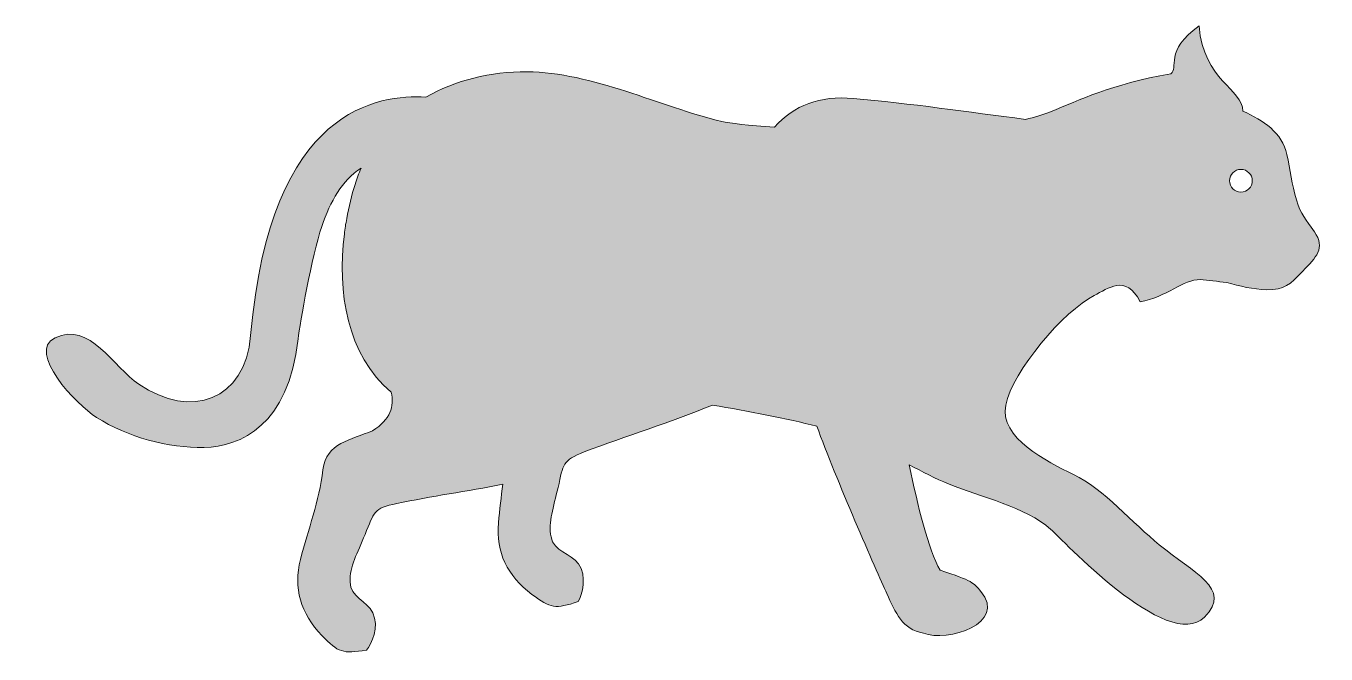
# Model space of a CAD drawing. Header units: inches. Extents: x -2 to 102, y 0 to 50.
import ezdxf

# ---------------------------------------------------------------- set-up
doc = ezdxf.new("R2010")
doc.units = ezdxf.units.IN
doc.header["$MEASUREMENT"] = 0
doc.layers.add('Layer 1', color=7, linetype='Continuous')

msp = doc.modelspace()

# ---------------------------------------------------------------- hatches: boundary and pattern name
at = {"layer": 'Layer 1', "true_color": 0xf28173}
h = msp.add_hatch(color=11, dxfattribs=at)
h.dxf.hatch_style = 2
edge = h.paths.add_edge_path()
edge.add_spline(control_points=[(101.19, 33.54), (100.49, 34.55), (100.12, 34.88), (99.77, 36.08), (99.4, 37.33), (99.26, 38.47), (99, 39.7), (98.62, 41.45), (97.12, 42.44), (95.49, 43.15), (95.49, 44.95), (92.33, 45.58), (91.99, 49.96), (89.17, 48.01), (90.4, 46.53), (89.74, 46.15), (84.89, 45.27), (82.46, 44.06), (80.14, 43.11), (79.57, 42.88), (78.89, 42.68), (78.13, 42.5), (73.59, 43.1), (68.92, 43.77), (64.39, 44.17), (61.74, 44.41), (59.67, 43.64), (58.1, 41.87), (56.06, 42.02), (54.53, 42.19), (53.91, 42.33), (49.02, 43.5), (43.53, 46.28), (38.36, 46.3), (35.46, 46.31), (32.64, 45.63), (30.28, 44.28), (26.61, 44.48), (17.88, 43.59), (16.31, 25.26), (15.86, 20.04), (11.56, 18.55), (7.38, 21.36), (5.38, 22.7), (3.45, 26.42), (0.7, 25.07), (-1.62, 23.94), (2.41, 19.72), (4, 18.72), (6.51, 17.14), (9.72, 16.26), (12.59, 16.32), (15.51, 16.37), (19.35, 18.09), (20.1, 24.98), (20.23, 26.2), (21.19, 31.63), (21.99, 33.96), (22.7, 36.02), (23.57, 37.59), (25.12, 38.61), (24.94, 38.2), (24.77, 37.77), (24.64, 37.31), (24.37, 36.45), (24.15, 35.53), (23.98, 34.58), (23.89, 34.17), (23.83, 33.76), (23.79, 33.36), (23.21, 28.75), (23.98, 23.71), (27.52, 20.73), (27.78, 19.56), (27.48, 18.57), (26.04, 17.65), (24.29, 16.9), (22.35, 16.72), (22.07, 14.53), (21.76, 11.97), (20.92, 9.85), (20.28, 7.36), (19.7, 5.1), (20.29, 3.08), (22, 1.3), (23.31, -0.07), (23.64, -0.15), (25.55, 0.13), (25.97, 0.63), (26.59, 2.01), (26.05, 3.12), (25.59, 4.07), (24.26, 4.37), (24.24, 5.57), (24.22, 6.84), (24.81, 7.84), (25.44, 9.38), (26.16, 11.15), (26.12, 11.46), (27.97, 11.84), (30.71, 12.41), (33.59, 12.82), (36.43, 13.38), (36.31, 12.38), (36.17, 11.36), (36.08, 10.29), (35.87, 7.96), (36.78, 6.07), (38.76, 4.59), (40.27, 3.45), (40.61, 3.42), (42.45, 4.01), (42.78, 4.58), (43.17, 6.04), (42.46, 7.04), (41.85, 7.9), (40.49, 7.98), (40.28, 9.17), (40.05, 10.42), (40.47, 11.49), (40.84, 13.12), (41.27, 14.98), (41.17, 15.28), (42.93, 15.96), (46.24, 17.23), (49.8, 18.29), (53.16, 19.7), (56, 19.21), (59.12, 18.6), (61.49, 18.02), (63.01, 13.84), (66.23, 6.48), (67.07, 4.66), (67.77, 3.14), (68.32, 1.77), (69.99, 1.5), (71.91, 0.74), (76.72, 2.24), (74.57, 4.83), (74.05, 5.46), (73.91, 5.71), (71.32, 6.51), (70.39, 8.19), (69.54, 11.61), (68.87, 14.93), (69.9, 14.38), (70.95, 13.84), (72.04, 13.39), (74.59, 12.35), (78.11, 11.58), (80.17, 9.78), (80.9, 9.15), (89.49, -0.17), (92.43, 2.78), (94.69, 5.04), (91.52, 6.34), (88.82, 8.54), (86.72, 10.25), (84.4, 12.99), (81.96, 14.17), (79.86, 15.18), (76.04, 17.09), (76.56, 19.7), (77.1, 22.42), (81.2, 27.21), (83.63, 28.45), (84.71, 29), (86.16, 30.18), (87.28, 27.95), (89.37, 28.28), (90.77, 29.77), (92.08, 29.71), (92.71, 29.68), (93.46, 29.55), (94.2, 29.49), (95.25, 29.2), (96.27, 28.92), (97.4, 28.91), (98.79, 28.9), (99.25, 29.29), (100.27, 30.39), (101.32, 31.51), (102.12, 32.19), (101.19, 33.54)], knot_values=[0, 0, 0, 0, 1, 1, 1, 2, 2, 2, 3, 3, 3, 4, 4, 4, 5, 5, 5, 6, 6, 6, 7, 7, 7, 8, 8, 8, 9, 9, 9, 10, 10, 10, 11, 11, 11, 12, 12, 12, 13, 13, 13, 14, 14, 14, 15, 15, 15, 16, 16, 16, 17, 17, 17, 18, 18, 18, 19, 19, 19, 20, 20, 20, 21, 21, 21, 22, 22, 22, 23, 23, 23, 24, 24, 24, 25, 25, 25, 26, 26, 26, 27, 27, 27, 28, 28, 28, 29, 29, 29, 30, 30, 30, 31, 31, 31, 32, 32, 32, 33, 33, 33, 34, 34, 34, 35, 35, 35, 36, 36, 36, 37, 37, 37, 38, 38, 38, 39, 39, 39, 40, 40, 40, 41, 41, 41, 42, 42, 42, 43, 43, 43, 44, 44, 44, 45, 45, 45, 46, 46, 46, 47, 47, 47, 48, 48, 48, 49, 49, 49, 50, 50, 50, 51, 51, 51, 52, 52, 52, 53, 53, 53, 54, 54, 54, 55, 55, 55, 56, 56, 56, 57, 57, 57, 58, 58, 58, 59, 59, 59, 60, 60, 60, 61, 61, 61, 61], degree=3, periodic=1)
edge = h.paths.add_edge_path()
edge.add_spline(control_points=[(95.33, 36.7), (94.84, 36.7), (94.43, 37.11), (94.43, 37.61), (94.43, 38.1), (94.84, 38.51), (95.33, 38.51), (95.83, 38.51), (96.24, 38.1), (96.24, 37.61), (96.24, 37.11), (95.83, 36.7), (95.33, 36.7)], knot_values=[0, 0, 0, 0, 1, 1, 1, 2, 2, 2, 3, 3, 3, 4, 4, 4, 4], degree=3, periodic=1)

# ---------------------------------------------------------------- linework, layer by layer
at = {"layer": 'Layer 1', "lineweight": 0}
for points, knots in [([(101.19, 33.54), (100.49, 34.55), (100.12, 34.88), (99.77, 36.08), (99.4, 37.33), (99.26, 38.47), (99, 39.7), (98.62, 41.45), (97.12, 42.44), (95.49, 43.15), (95.49, 44.95), (92.33, 45.58), (91.99, 49.96), (89.17, 48.01), (90.4, 46.53), (89.74, 46.15), (84.89, 45.27), (82.46, 44.06), (80.14, 43.11), (79.57, 42.88), (78.89, 42.68), (78.13, 42.5), (73.59, 43.1), (68.92, 43.77), (64.39, 44.17), (61.74, 44.41), (59.67, 43.64), (58.1, 41.87), (56.06, 42.02), (54.53, 42.19), (53.91, 42.33), (49.02, 43.5), (43.53, 46.28), (38.36, 46.3), (35.46, 46.31), (32.64, 45.63), (30.28, 44.28), (26.61, 44.48), (17.88, 43.59), (16.31, 25.26), (15.86, 20.04), (11.56, 18.55), (7.38, 21.36), (5.38, 22.7), (3.45, 26.42), (0.7, 25.07), (-1.62, 23.94), (2.41, 19.72), (4, 18.72), (6.51, 17.14), (9.72, 16.26), (12.59, 16.32), (15.51, 16.37), (19.35, 18.09), (20.1, 24.98), (20.23, 26.2), (21.19, 31.63), (21.99, 33.96), (22.7, 36.02), (23.57, 37.59), (25.12, 38.61), (24.94, 38.2), (24.77, 37.77), (24.64, 37.31), (24.37, 36.45), (24.15, 35.53), (23.98, 34.58), (23.89, 34.17), (23.83, 33.76), (23.79, 33.36), (23.21, 28.75), (23.98, 23.71), (27.52, 20.73), (27.78, 19.56), (27.48, 18.57), (26.04, 17.65), (24.29, 16.9), (22.35, 16.72), (22.07, 14.53), (21.76, 11.97), (20.92, 9.85), (20.28, 7.36), (19.7, 5.1), (20.29, 3.08), (22, 1.3), (23.31, -0.07), (23.64, -0.15), (25.55, 0.13), (25.97, 0.63), (26.59, 2.01), (26.05, 3.12), (25.59, 4.07), (24.26, 4.37), (24.24, 5.57), (24.22, 6.84), (24.81, 7.84), (25.44, 9.38), (26.16, 11.15), (26.12, 11.46), (27.97, 11.84), (30.71, 12.41), (33.59, 12.82), (36.43, 13.38), (36.31, 12.38), (36.17, 11.36), (36.08, 10.29), (35.87, 7.96), (36.78, 6.07), (38.76, 4.59), (40.27, 3.45), (40.61, 3.42), (42.45, 4.01), (42.78, 4.58), (43.17, 6.04), (42.46, 7.04), (41.85, 7.9), (40.49, 7.98), (40.28, 9.17), (40.05, 10.42), (40.47, 11.49), (40.84, 13.12), (41.27, 14.98), (41.17, 15.28), (42.93, 15.96), (46.24, 17.23), (49.8, 18.29), (53.16, 19.7), (56, 19.21), (59.12, 18.6), (61.49, 18.02), (63.01, 13.84), (66.23, 6.48), (67.07, 4.66), (67.77, 3.14), (68.32, 1.77), (69.99, 1.5), (71.91, 0.74), (76.72, 2.24), (74.57, 4.83), (74.05, 5.46), (73.91, 5.71), (71.32, 6.51), (70.39, 8.19), (69.54, 11.61), (68.87, 14.93), (69.9, 14.38), (70.95, 13.84), (72.04, 13.39), (74.59, 12.35), (78.11, 11.58), (80.17, 9.78), (80.9, 9.15), (89.49, -0.17), (92.43, 2.78), (94.69, 5.04), (91.52, 6.34), (88.82, 8.54), (86.72, 10.25), (84.4, 12.99), (81.96, 14.17), (79.86, 15.18), (76.04, 17.09), (76.56, 19.7), (77.1, 22.42), (81.2, 27.21), (83.63, 28.45), (84.71, 29), (86.16, 30.18), (87.28, 27.95), (89.37, 28.28), (90.77, 29.77), (92.08, 29.71), (92.71, 29.68), (93.46, 29.55), (94.2, 29.49), (95.25, 29.2), (96.27, 28.92), (97.4, 28.91), (98.79, 28.9), (99.25, 29.29), (100.27, 30.39), (101.32, 31.51), (102.12, 32.19), (101.19, 33.54)], [0, 0, 0, 0, 1, 1, 1, 2, 2, 2, 3, 3, 3, 4, 4, 4, 5, 5, 5, 6, 6, 6, 7, 7, 7, 8, 8, 8, 9, 9, 9, 10, 10, 10, 11, 11, 11, 12, 12, 12, 13, 13, 13, 14, 14, 14, 15, 15, 15, 16, 16, 16, 17, 17, 17, 18, 18, 18, 19, 19, 19, 20, 20, 20, 21, 21, 21, 22, 22, 22, 23, 23, 23, 24, 24, 24, 25, 25, 25, 26, 26, 26, 27, 27, 27, 28, 28, 28, 29, 29, 29, 30, 30, 30, 31, 31, 31, 32, 32, 32, 33, 33, 33, 34, 34, 34, 35, 35, 35, 36, 36, 36, 37, 37, 37, 38, 38, 38, 39, 39, 39, 40, 40, 40, 41, 41, 41, 42, 42, 42, 43, 43, 43, 44, 44, 44, 45, 45, 45, 46, 46, 46, 47, 47, 47, 48, 48, 48, 49, 49, 49, 50, 50, 50, 51, 51, 51, 52, 52, 52, 53, 53, 53, 54, 54, 54, 55, 55, 55, 56, 56, 56, 57, 57, 57, 58, 58, 58, 59, 59, 59, 60, 60, 60, 61, 61, 61, 61]), ([(95.33, 36.7), (94.84, 36.7), (94.43, 37.11), (94.43, 37.61), (94.43, 38.1), (94.84, 38.51), (95.33, 38.51), (95.83, 38.51), (96.24, 38.1), (96.24, 37.61), (96.24, 37.11), (95.83, 36.7), (95.33, 36.7)], [0, 0, 0, 0, 1, 1, 1, 2, 2, 2, 3, 3, 3, 4, 4, 4, 4])]:
    msp.add_open_spline(points, degree=3, knots=knots, dxfattribs=at)

doc.saveas('drawing.dxf')
